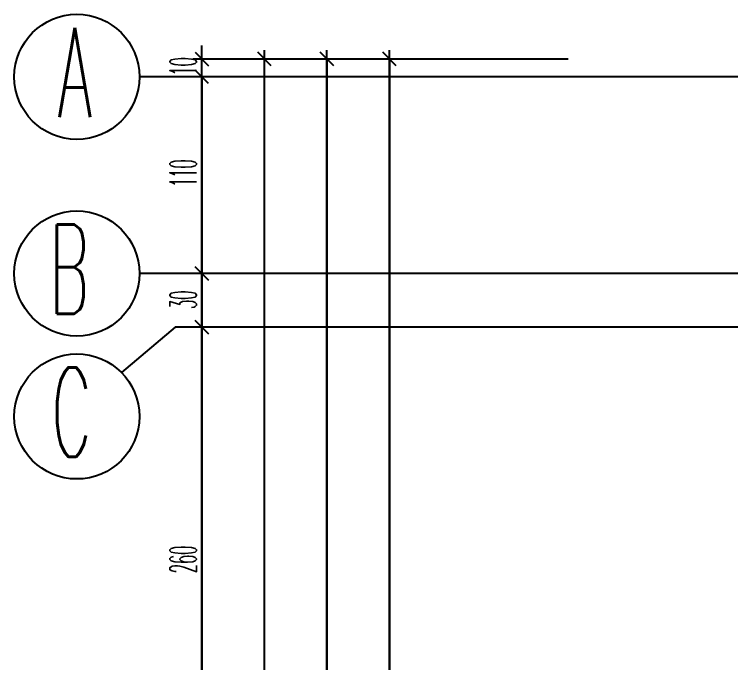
# Model space of a CAD drawing. Extents: x 78 to 306, y -397 to 18.
# Drawn here: x 271.0231 to 271.1033, y -396.5251 to -396.4526 of the extents above; entities that cross this region are included whole.
import ezdxf

# ---------------------------------------------------------------- set-up
doc = ezdxf.new("R2010")
doc.units = 0
doc.header["$LTSCALE"] = 0.5
doc.header["$MEASUREMENT"] = 0
doc.linetypes.add('DASHDOT2', pattern=[0.5, 0.25, -0.125, 0, -0.125])
doc.layers.get('0').update_dxf_attribs({"linetype": 'CONTINUOUS'})
for name, color, linetype in [('AKS', 5, 'DASHDOT2'), ('KOLON', 4, 'CONTINUOUS'), ('OLCU', 31, 'CONTINUOUS'), ('TEFRIS', 11, 'CONTINUOUS')]:
    doc.layers.add(name, color=color, linetype=linetype)
doc.styles.add('OLCU', font='romans.shx', dxfattribs={"width": 0.6, "height": 0.125})
doc.styles.add('OLCUIC', font='ROMANS.SHX', dxfattribs={"width": 0.4, "height": 0.15})

msp = doc.modelspace()

# ---------------------------------------------------------------- linework, layer by layer
at = {"color": 0, "linetype": 'ByBlock'}
for p, q in [((271.043394, -396.45681), (271.044894, -396.45831)), ((271.051894, -396.45831), (271.050394, -396.45681)), ((271.058894, -396.45831), (271.057394, -396.45681)), ((271.065894, -396.45831), (271.064394, -396.45681)), ((271.044894, -396.46031), (271.043394, -396.45881)), ((271.044894, -396.46031), (271.043394, -396.45881)), ((271.044894, -396.48231), (271.043394, -396.48081)), ((271.043394, -396.48081), (271.044894, -396.48231)), ((271.044894, -396.48831), (271.043394, -396.48681)), ((271.043394, -396.48681), (271.044894, -396.48831))]:
    msp.add_line(p, q, dxfattribs=at)
at = {"layer": 'AKS'}
for p, q in [((271.333144, -396.45956), (271.037144, -396.45956)), ((271.333144, -396.48156), (271.037144, -396.48156)), ((271.041144, -396.48756), (271.035143, -396.49266)), ((271.333144, -396.48756), (271.041144, -396.48756))]:
    msp.add_line(p, q, dxfattribs=at)
at = {"layer": 'OLCU', "ltscale": 1.4}
for p, q in [((271.044144, -396.45756), (271.044144, -396.45606)), ((271.044144, -396.73456), (271.044144, -396.45656)), ((271.051144, -396.73456), (271.051144, -396.45656)), ((271.058144, -396.73456), (271.058144, -396.45656)), ((271.065144, -396.73456), (271.065144, -396.45656)), ((271.085144, -396.45756), (271.043144, -396.45756)), ((271.051144, -396.73356), (271.051144, -396.45756)), ((271.058144, -396.45756), (271.058144, -396.60956)), ((271.065144, -396.45756), (271.065144, -396.60956)), ((271.044144, -396.45956), (271.044144, -396.48156)), ((271.044144, -396.45956), (271.044144, -396.46106)), ((271.044144, -396.48156), (271.044144, -396.48756)), ((271.044144, -396.48756), (271.044144, -396.53956))]:
    msp.add_line(p, q, dxfattribs=at)
at = {"layer": 'TEFRIS'}
for centre in [(271.030144, -396.45956), (271.030144, -396.48156), (271.030144, -396.49756)]:
    msp.add_circle(centre, 0.007, dxfattribs=at)

# ---------------------------------------------------------------- texts
at = {"layer": 'KOLON', "style": 'OLCU', "width": 0.5}
for s, p in [('A', (271.027993, -396.464075)), ('B', (271.027041, -396.486075)), ('C', (271.027279, -396.502075))]:
    msp.add_text(s, height=0.01, dxfattribs=at).set_placement(p)
at = {"layer": 'OLCU', "style": 'OLCUIC', "width": 0.4}
for s, p in [('10', (271.043544, -396.459417)), ('110', (271.043544, -396.471874)), ('30', (271.043544, -396.485531)), ('260', (271.043544, -396.515103))]:
    msp.add_text(s, height=0.003, rotation=90, dxfattribs=at).set_placement(p)

doc.saveas('drawing.dxf')
